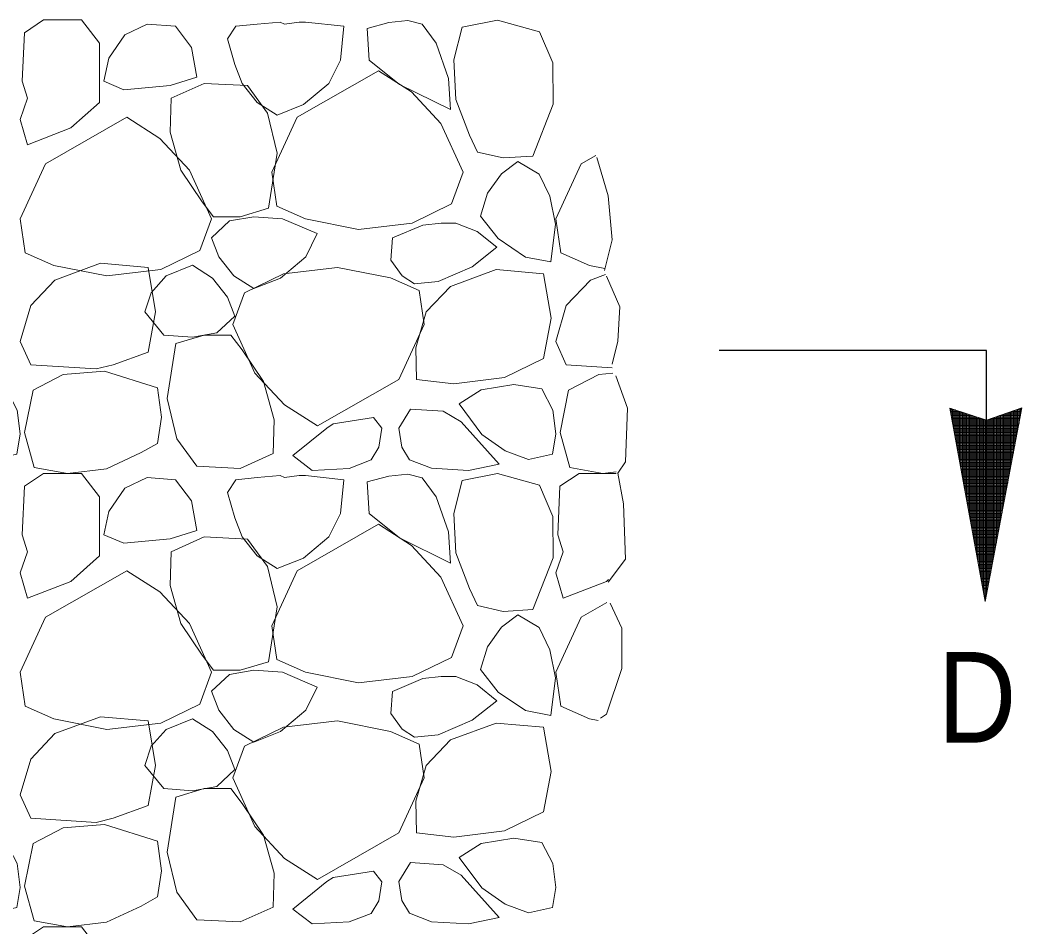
# Model space of a CAD drawing. Extents: x -59 to 313, y 57 to 341.
# Drawn here: x 55.82 to 73.5, y 154.32 to 170.33 of the extents above; entities that cross this region are included whole.
import ezdxf

# ---------------------------------------------------------------- set-up
doc = ezdxf.new("R2010")
doc.units = 0
doc.header["$LTSCALE"] = 0.52
doc.layers.add('1', color=7, linetype='Continuous', lineweight=13)

msp = doc.modelspace()

# ---------------------------------------------------------------- linework, layer by layer
at = {"layer": '1'}
for p, q in [((72.2284, 163.4693), (72.2495, 163.4693)), ((72.233, 163.4443), (72.3251, 163.4443)), ((72.2376, 163.4193), (72.4007, 163.4193)), ((72.2422, 163.3943), (72.4762, 163.3943)), ((72.2477, 163.4699), (72.2477, 163.3643)), ((72.2727, 163.4617), (72.2727, 163.2278)), ((72.2977, 163.4534), (72.2977, 163.0913)), ((72.3227, 163.4452), (72.3227, 162.9547)), ((72.3477, 163.4368), (72.3477, 162.8183)), ((72.3727, 163.4286), (72.3727, 162.6817)), ((72.3977, 163.4203), (72.3977, 162.5452)), ((72.4227, 163.4121), (72.4227, 162.4087)), ((72.4477, 163.4038), (72.4477, 162.2722)), ((72.4727, 163.3955), (72.4727, 162.1357)), ((72.4977, 163.3872), (72.4977, 161.9992)), ((73.2227, 163.3847), (73.2227, 162.0222)), ((73.2477, 163.3933), (73.2477, 162.154)), ((73.2504, 163.3943), (73.483, 163.3943)), ((73.2727, 163.402), (73.2727, 162.2858)), ((73.2977, 163.4107), (73.2977, 162.4175)), ((73.3227, 163.4193), (73.3227, 162.5493)), ((73.3228, 163.4193), (73.4877, 163.4193)), ((73.3477, 163.4279), (73.3477, 162.681)), ((73.3727, 163.4366), (73.3727, 162.8127)), ((73.3952, 163.4443), (73.4925, 163.4443)), ((73.3977, 163.4452), (73.3977, 162.9445)), ((73.4227, 163.4538), (73.4227, 163.0762)), ((73.4477, 163.4625), (73.4477, 163.208)), ((73.4675, 163.4693), (73.4972, 163.4693)), ((73.4727, 163.4711), (73.4727, 163.3398)), ((73.4977, 163.4797), (73.4977, 163.4716)), ((72.2467, 163.3693), (72.5518, 163.3693)), ((72.2513, 163.3443), (72.6274, 163.3443)), ((72.2559, 163.3193), (72.703, 163.3193)), ((72.2605, 163.2943), (72.7786, 163.2943)), ((72.2651, 163.2693), (72.8542, 163.2693)), ((72.2697, 163.2443), (73.4546, 163.2443)), ((72.2742, 163.2193), (73.4498, 163.2193)), ((72.5227, 163.379), (72.5227, 161.8627)), ((72.5477, 163.3707), (72.5477, 161.7261)), ((72.5727, 163.3624), (72.5727, 161.5896)), ((72.5977, 163.3542), (72.5977, 161.4531)), ((72.6227, 163.3459), (72.6227, 161.3166)), ((72.6477, 163.3377), (72.6477, 161.1801)), ((72.6727, 163.3293), (72.6727, 161.0435)), ((72.6977, 163.3211), (72.6977, 160.907)), ((72.7227, 163.3128), (72.7227, 160.7705)), ((72.7477, 163.3046), (72.7477, 160.634)), ((72.7727, 163.2963), (72.7727, 160.4974)), ((72.7977, 163.288), (72.7977, 160.3609)), ((72.8227, 163.2798), (72.8227, 160.2244)), ((72.8477, 163.2715), (72.8477, 160.0879)), ((72.8727, 163.2637), (72.8727, 160.1776)), ((72.8888, 163.2693), (73.4593, 163.2693)), ((72.8977, 163.2724), (72.8977, 160.3093)), ((72.9227, 163.2811), (72.9227, 160.4412)), ((72.9477, 163.2897), (72.9477, 160.5729)), ((72.9611, 163.2943), (73.464, 163.2943)), ((72.9727, 163.2983), (72.9727, 160.7047)), ((72.9977, 163.307), (72.9977, 160.8364)), ((73.0227, 163.3156), (73.0227, 160.9682)), ((73.0334, 163.3193), (73.4688, 163.3193)), ((73.0477, 163.3243), (73.0477, 161.0999)), ((73.0727, 163.3329), (73.0727, 161.2317)), ((73.0977, 163.3415), (73.0977, 161.3634)), ((73.1058, 163.3443), (73.4735, 163.3443)), ((73.1227, 163.3502), (73.1227, 161.4952)), ((73.1477, 163.3588), (73.1477, 161.6269)), ((73.1727, 163.3674), (73.1727, 161.7587)), ((73.1781, 163.3693), (73.4783, 163.3693)), ((73.1977, 163.3761), (73.1977, 161.8905)), ((72.2788, 163.1943), (73.4451, 163.1943)), ((72.2834, 163.1693), (73.4403, 163.1693)), ((72.2879, 163.1443), (73.4356, 163.1443)), ((72.2925, 163.1193), (73.4308, 163.1193)), ((72.2971, 163.0943), (73.4261, 163.0943)), ((72.3017, 163.0693), (73.4213, 163.0693)), ((72.3062, 163.0443), (73.4166, 163.0443)), ((72.3108, 163.0193), (73.4118, 163.0193)), ((72.3154, 162.9943), (73.4071, 162.9943)), ((72.32, 162.9693), (73.4023, 162.9693)), ((72.3246, 162.9443), (73.3977, 162.9443)), ((72.3292, 162.9193), (73.3929, 162.9193)), ((72.3337, 162.8943), (73.3882, 162.8943)), ((72.3383, 162.8693), (73.3834, 162.8693)), ((72.3429, 162.8443), (73.3787, 162.8443)), ((72.3475, 162.8193), (73.3739, 162.8193)), ((72.3521, 162.7943), (73.3692, 162.7943)), ((72.3567, 162.7693), (73.3644, 162.7693)), ((72.3612, 162.7443), (73.3597, 162.7443)), ((72.3657, 162.7193), (73.3549, 162.7193)), ((72.3703, 162.6943), (73.3502, 162.6943)), ((72.3749, 162.6693), (73.3454, 162.6693)), ((72.3795, 162.6443), (73.3407, 162.6443)), ((72.3841, 162.6193), (73.336, 162.6193)), ((72.3887, 162.5943), (73.3312, 162.5943)), ((72.3932, 162.5693), (73.3265, 162.5693)), ((72.3978, 162.5443), (73.3217, 162.5443)), ((72.4024, 162.5193), (73.317, 162.5193)), ((72.407, 162.4943), (73.3122, 162.4943)), ((72.4116, 162.4693), (73.3075, 162.4693)), ((72.4162, 162.4443), (73.3028, 162.4443)), ((72.4207, 162.4193), (73.298, 162.4193)), ((72.4253, 162.3943), (73.2933, 162.3943)), ((72.4299, 162.3693), (73.2885, 162.3693)), ((72.4344, 162.3443), (73.2837, 162.3443)), ((72.439, 162.3193), (73.2791, 162.3193)), ((72.4436, 162.2943), (73.2743, 162.2943)), ((72.4482, 162.2693), (73.2696, 162.2693)), ((72.4527, 162.2443), (73.2648, 162.2443)), ((72.4573, 162.2193), (73.2601, 162.2193)), ((72.4619, 162.1943), (73.2553, 162.1943)), ((72.4665, 162.1693), (73.2506, 162.1693)), ((72.4711, 162.1443), (73.2458, 162.1443)), ((72.4757, 162.1193), (73.2411, 162.1193)), ((72.4802, 162.0943), (73.2363, 162.0943)), ((72.4848, 162.0693), (73.2316, 162.0693)), ((72.4894, 162.0443), (73.2268, 162.0443)), ((72.494, 162.0193), (73.2221, 162.0193)), ((72.4986, 161.9943), (73.2174, 161.9943)), ((72.5032, 161.9693), (73.2127, 161.9693)), ((72.5077, 161.9443), (73.2079, 161.9443)), ((72.5122, 161.9193), (73.2032, 161.9193)), ((72.5168, 161.8943), (73.1984, 161.8943)), ((72.5214, 161.8693), (73.1937, 161.8693)), ((72.526, 161.8443), (73.1889, 161.8443)), ((72.5306, 161.8193), (73.1842, 161.8193)), ((72.5352, 161.7943), (73.1794, 161.7943)), ((72.5397, 161.7693), (73.1747, 161.7693)), ((72.5443, 161.7443), (73.1699, 161.7443)), ((72.5489, 161.7193), (73.1652, 161.7193)), ((72.5535, 161.6943), (73.1604, 161.6943)), ((72.5581, 161.6693), (73.1557, 161.6693)), ((72.5627, 161.6443), (73.151, 161.6443)), ((72.5673, 161.6193), (73.1462, 161.6193)), ((72.5718, 161.5943), (73.1415, 161.5943)), ((72.5764, 161.5693), (73.1367, 161.5693)), ((72.5809, 161.5443), (73.132, 161.5443)), ((72.5855, 161.5193), (73.1273, 161.5193)), ((72.5901, 161.4943), (73.1225, 161.4943)), ((72.5947, 161.4693), (73.1178, 161.4693)), ((72.5992, 161.4443), (73.113, 161.4443)), ((72.6038, 161.4193), (73.1082, 161.4193)), ((72.6084, 161.3943), (73.1035, 161.3943)), ((72.613, 161.3693), (73.0987, 161.3693)), ((72.6176, 161.3443), (73.0941, 161.3443)), ((72.6222, 161.3193), (73.0893, 161.3193)), ((72.6268, 161.2943), (73.0846, 161.2943)), ((72.6313, 161.2693), (73.0798, 161.2693)), ((72.6359, 161.2443), (73.0751, 161.2443)), ((72.6405, 161.2193), (73.0703, 161.2193)), ((72.6451, 161.1943), (73.0656, 161.1943)), ((72.6497, 161.1693), (73.0608, 161.1693)), ((72.6542, 161.1443), (73.0561, 161.1443)), ((72.6587, 161.1193), (73.0513, 161.1193)), ((72.6633, 161.0943), (73.0466, 161.0943)), ((72.6679, 161.0693), (73.0418, 161.0693)), ((72.6725, 161.0443), (73.0371, 161.0443)), ((72.6771, 161.0193), (73.0324, 161.0193)), ((72.6817, 160.9943), (73.0277, 160.9943)), ((72.6863, 160.9693), (73.0229, 160.9693)), ((72.6908, 160.9443), (73.0182, 160.9443)), ((72.6954, 160.9193), (73.0134, 160.9193)), ((72.7, 160.8943), (73.0087, 160.8943)), ((72.7046, 160.8693), (73.0039, 160.8693)), ((72.7092, 160.8443), (72.9992, 160.8443)), ((72.7138, 160.8193), (72.9944, 160.8193)), ((72.7183, 160.7943), (72.9897, 160.7943)), ((72.7229, 160.7693), (72.9849, 160.7693)), ((72.7274, 160.7443), (72.9802, 160.7443)), ((72.732, 160.7193), (72.9754, 160.7193)), ((72.7366, 160.6943), (72.9707, 160.6943)), ((72.7412, 160.6693), (72.966, 160.6693)), ((72.7458, 160.6443), (72.9612, 160.6443)), ((72.7503, 160.6193), (72.9565, 160.6193)), ((72.7549, 160.5943), (72.9518, 160.5943)), ((72.7595, 160.5693), (72.947, 160.5693)), ((72.7641, 160.5443), (72.9423, 160.5443)), ((72.7687, 160.5193), (72.9375, 160.5193)), ((72.7733, 160.4943), (72.9327, 160.4943)), ((72.7778, 160.4693), (72.928, 160.4693)), ((72.7824, 160.4443), (72.9232, 160.4443)), ((72.787, 160.4193), (72.9185, 160.4193)), ((72.7916, 160.3943), (72.9137, 160.3943)), ((72.7962, 160.3693), (72.9091, 160.3693)), ((72.8007, 160.3443), (72.9043, 160.3443)), ((72.8053, 160.3193), (72.8996, 160.3193)), ((72.8098, 160.2943), (72.8948, 160.2943)), ((72.8144, 160.2693), (72.8901, 160.2693)), ((72.819, 160.2443), (72.8853, 160.2443)), ((72.8236, 160.2193), (72.8806, 160.2193)), ((72.8282, 160.1943), (72.8758, 160.1943)), ((72.8328, 160.1693), (72.8711, 160.1693)), ((72.8373, 160.1443), (72.8663, 160.1443)), ((72.8419, 160.1193), (72.8616, 160.1193)), ((72.8465, 160.0943), (72.8568, 160.0943)), ((72.8511, 160.0693), (72.8521, 160.0693))]:
    msp.add_line(p, q, dxfattribs=at)
for points in [[(55.9487, 168.1245), (55.8187, 168.5728), (55.9487, 168.9462), (55.8562, 169.2453), (55.8937, 170.1037), (56.2295, 170.3278), (56.9012, 170.3278), (57.2178, 169.9162), (57.2178, 168.8712), (56.7145, 168.4237)], [(59.9995, 170.2537), (59.6262, 170.2162), (59.477, 169.992), (59.607, 169.5445), (59.7387, 169.2087), (59.9995, 168.8728), (60.3537, 168.6487), (60.8212, 168.8353), (61.2687, 169.2087), (61.4737, 169.6195), (61.5303, 170.2162), (60.8578, 170.2912), (60.7462, 170.2912), (60.4845, 170.2537), (60.4103, 170.2912)], [(62.662, 170.3178), (62.9137, 170.252), (63.1628, 169.9162), (63.3762, 169.2953), (63.4145, 168.7453), (62.5145, 169.1903), (61.9778, 169.6187), (61.9412, 170.1787), (62.3237, 170.2803)], [(63.6228, 170.2003), (63.4737, 169.622), (63.507, 168.9253), (63.747, 168.2962), (63.8878, 167.9962), (64.3437, 167.8928), (64.8678, 167.9262), (65.2278, 168.8403), (65.222, 169.5687), (64.9828, 170.1203), (64.2462, 170.3262)], [(57.667, 170.0678), (57.387, 169.6562), (57.2937, 169.2462), (57.6487, 169.0962), (58.4695, 169.1712), (58.9362, 169.3212), (58.8428, 169.8428), (58.5628, 170.217), (58.0595, 170.2537)], [(60.3512, 167.042), (60.2603, 167.6403), (60.7078, 168.6112), (62.1428, 169.4312), (62.7237, 169.0587), (63.2462, 168.4987), (63.6362, 167.6395), (63.4328, 167.0803), (62.7403, 166.7437), (61.7903, 166.632), (60.857, 166.8187)], [(58.4862, 168.947), (58.4687, 168.3495), (58.6553, 167.6778), (59.0287, 167.1178), (59.2328, 166.8562), (59.7003, 166.8562), (60.2037, 167.0053), (60.3528, 167.9762), (60.1853, 168.6853), (59.8303, 169.1703), (59.0662, 169.2078)], [(55.9103, 166.2203), (55.8195, 166.8187), (56.267, 167.7895), (57.702, 168.6095), (58.2828, 168.237), (58.8053, 167.677), (59.1953, 166.8178), (58.992, 166.2587), (58.2995, 165.922), (57.3495, 165.8103), (56.4162, 165.997)], [(65.1662, 167.217), (64.977, 167.6078), (64.6028, 167.832), (64.3162, 167.6137), (64.0645, 167.2703), (63.9462, 166.8678), (64.2537, 166.4703), (64.7362, 166.142), (65.187, 166.0578), (65.2687, 166.7212)], [(59.9437, 166.8562), (59.5153, 166.7812), (59.197, 166.4828), (59.3287, 166.147), (59.5895, 165.8112), (59.9437, 165.587), (60.4112, 165.7737), (60.8587, 166.147), (61.0637, 166.5578), (60.4478, 166.8187)], [(62.5603, 165.8145), (62.7778, 165.6728), (63.1945, 165.7137), (63.797, 165.9737), (64.2295, 166.3153), (63.882, 166.5945), (63.5087, 166.7445), (63.247, 166.7445), (62.9287, 166.7078), (62.3928, 166.482), (62.3603, 166.0903)], [(56.0053, 164.2437), (55.8187, 164.6537), (56.0053, 165.2878), (56.4337, 165.7362), (57.237, 166.0345), (58.0762, 165.9603), (58.2078, 165.1762), (58.0762, 164.467), (57.4612, 164.2437), (57.162, 164.1687)], [(58.862, 164.7287), (59.2903, 164.8037), (59.6087, 165.102), (59.477, 165.4378), (59.2162, 165.7737), (58.862, 165.9978), (58.3945, 165.8112), (58.1328, 165.512), (58.0212, 165.1762), (58.3578, 164.7662)], [(62.8587, 165.5512), (62.9495, 164.9528), (62.502, 163.982), (61.067, 163.162), (60.4862, 163.5345), (59.9637, 164.0945), (59.5737, 164.9537), (59.777, 165.5128), (60.4695, 165.8495), (61.4195, 165.9612), (62.3528, 165.7745)], [(62.817, 163.982), (62.7995, 164.542), (62.9862, 165.1762), (63.4145, 165.6245), (64.2178, 165.9228), (65.057, 165.8487), (65.1887, 165.0645), (65.057, 164.3553), (64.367, 164.0195), (63.4712, 163.907)], [(60.282, 162.6753), (60.2995, 163.2728), (60.1128, 163.9445), (59.7395, 164.5045), (59.5353, 164.7662), (59.0678, 164.7662), (58.5645, 164.617), (58.4153, 163.6462), (58.5828, 162.937), (58.9378, 162.452), (59.702, 162.4145)], [(56.0653, 162.432), (56.6528, 162.3245), (57.3453, 162.4078), (57.9553, 162.6928), (58.2445, 162.8545), (58.3153, 163.317), (58.2437, 163.837), (57.3062, 164.1312), (56.5795, 164.072), (56.047, 163.7945), (55.8945, 163.0445)], [(54.9287, 162.7237), (55.3362, 162.5703), (55.7612, 162.6653), (55.8187, 163.0212), (55.7653, 163.4437), (55.5745, 163.8162), (55.077, 163.8937), (54.502, 163.7995), (54.1162, 163.5503), (54.5137, 163.0128)], [(64.3812, 162.7237), (64.7887, 162.5703), (65.2137, 162.6653), (65.2712, 163.0212), (65.2178, 163.4437), (65.027, 163.8162), (64.5295, 163.8937), (63.9545, 163.7995), (63.5687, 163.5503), (63.9662, 163.0128)], [(62.557, 162.7887), (62.6887, 162.5645), (63.0795, 162.4153), (63.7345, 162.3778), (64.2745, 162.4903), (63.6028, 163.2362), (63.2862, 163.4228), (62.7062, 163.4603), (62.502, 163.1245)], [(73.4993, 163.4803), (72.8516, 160.0665), (72.2271, 163.4767), (72.8718, 163.2635)], [(62.1478, 162.787), (62.0162, 162.5628), (61.6253, 162.4137), (60.9703, 162.3762), (60.6345, 162.6387), (61.232, 163.1237), (61.3437, 163.1987), (62.0528, 163.3103), (62.2028, 163.1228)], [(55.9487, 160.1212), (55.8187, 160.5695), (55.9487, 160.9428), (55.8562, 161.242), (55.8937, 162.1003), (56.2295, 162.3245), (56.9012, 162.3245), (57.2178, 161.9128), (57.2178, 160.8678), (56.7145, 160.4203)], [(63.6228, 162.197), (63.4737, 161.6187), (63.507, 160.922), (63.747, 160.2928), (63.8878, 159.9928), (64.3437, 159.8895), (64.8678, 159.9228), (65.2278, 160.837), (65.222, 161.5653), (64.9828, 162.117), (64.2462, 162.3228)], [(57.667, 162.0645), (57.387, 161.6528), (57.2937, 161.2428), (57.6487, 161.0928), (58.4695, 161.1678), (58.9362, 161.3178), (58.8428, 161.8395), (58.5628, 162.2137), (58.0595, 162.2503)], [(59.9995, 162.2503), (59.6262, 162.2128), (59.477, 161.9887), (59.607, 161.5412), (59.7387, 161.2053), (59.9995, 160.8695), (60.3537, 160.6453), (60.8212, 160.832), (61.2687, 161.2053), (61.4737, 161.6162), (61.5303, 162.2128), (60.8578, 162.2878), (60.7462, 162.2878), (60.4845, 162.2503), (60.4103, 162.2878)], [(62.662, 162.3145), (62.9137, 162.2487), (63.1628, 161.9128), (63.3762, 161.292), (63.4145, 160.742), (62.5145, 161.187), (61.9778, 161.6153), (61.9412, 162.1753), (62.3237, 162.277)], [(60.3512, 159.0387), (60.2603, 159.637), (60.7078, 160.6078), (62.1428, 161.4278), (62.7237, 161.0553), (63.2462, 160.4953), (63.6362, 159.6362), (63.4328, 159.077), (62.7403, 158.7403), (61.7903, 158.6287), (60.857, 158.8153)], [(58.4862, 160.9437), (58.4687, 160.3462), (58.6553, 159.6745), (59.0287, 159.1145), (59.2328, 158.8528), (59.7003, 158.8528), (60.2037, 159.002), (60.3528, 159.9728), (60.1853, 160.682), (59.8303, 161.167), (59.0662, 161.2045)], [(55.9103, 158.217), (55.8195, 158.8153), (56.267, 159.7862), (57.702, 160.6062), (58.2828, 160.2337), (58.8053, 159.6737), (59.1953, 158.8145), (58.992, 158.2553), (58.2995, 157.9187), (57.3495, 157.807), (56.4162, 157.9937)], [(65.1662, 159.2137), (64.977, 159.6045), (64.6028, 159.8287), (64.3162, 159.6103), (64.0645, 159.267), (63.9462, 158.8645), (64.2537, 158.467), (64.7362, 158.1387), (65.187, 158.0545), (65.2687, 158.7178)], [(59.9437, 158.8528), (59.5153, 158.7778), (59.197, 158.4795), (59.3287, 158.1437), (59.5895, 157.8078), (59.9437, 157.5837), (60.4112, 157.7703), (60.8587, 158.1437), (61.0637, 158.5545), (60.4478, 158.8153)], [(62.5603, 157.8112), (62.7778, 157.6695), (63.1945, 157.7103), (63.797, 157.9703), (64.2295, 158.312), (63.882, 158.5912), (63.5087, 158.7412), (63.247, 158.7412), (62.9287, 158.7045), (62.3928, 158.4787), (62.3603, 158.087)], [(56.0053, 156.2403), (55.8187, 156.6503), (56.0053, 157.2845), (56.4337, 157.7328), (57.237, 158.0312), (58.0762, 157.957), (58.2078, 157.1728), (58.0762, 156.4637), (57.4612, 156.2403), (57.162, 156.1653)], [(58.862, 156.7253), (59.2903, 156.8003), (59.6087, 157.0987), (59.477, 157.4345), (59.2162, 157.7703), (58.862, 157.9945), (58.3945, 157.8078), (58.1328, 157.5087), (58.0212, 157.1728), (58.3578, 156.7628)], [(62.8587, 157.5478), (62.9495, 156.9495), (62.502, 155.9787), (61.067, 155.1587), (60.4862, 155.5312), (59.9637, 156.0912), (59.5737, 156.9503), (59.777, 157.5095), (60.4695, 157.8462), (61.4195, 157.9578), (62.3528, 157.7712)], [(62.817, 155.9787), (62.7995, 156.5387), (62.9862, 157.1728), (63.4145, 157.6212), (64.2178, 157.9195), (65.057, 157.8453), (65.1887, 157.0612), (65.057, 156.352), (64.367, 156.0162), (63.4712, 155.9037)], [(60.282, 154.672), (60.2995, 155.2695), (60.1128, 155.9412), (59.7395, 156.5012), (59.5353, 156.7628), (59.0678, 156.7628), (58.5645, 156.6137), (58.4153, 155.6428), (58.5828, 154.9337), (58.9378, 154.4487), (59.702, 154.4112)], [(56.0653, 154.4287), (56.6528, 154.3212), (57.3453, 154.4045), (57.9553, 154.6895), (58.2445, 154.8512), (58.3153, 155.3137), (58.2437, 155.8337), (57.3062, 156.1278), (56.5795, 156.0687), (56.047, 155.7912), (55.8945, 155.0412)], [(54.9287, 154.7203), (55.3362, 154.567), (55.7612, 154.662), (55.8187, 155.0178), (55.7653, 155.4403), (55.5745, 155.8128), (55.077, 155.8903), (54.502, 155.7962), (54.1162, 155.547), (54.5137, 155.0095)], [(64.3812, 154.7203), (64.7887, 154.567), (65.2137, 154.662), (65.2712, 155.0178), (65.2178, 155.4403), (65.027, 155.8128), (64.5295, 155.8903), (63.9545, 155.7962), (63.5687, 155.547), (63.9662, 155.0095)], [(62.557, 154.7853), (62.6887, 154.5612), (63.0795, 154.412), (63.7345, 154.3745), (64.2745, 154.487), (63.6028, 155.2328), (63.2862, 155.4195), (62.7062, 155.457), (62.502, 155.1212)], [(62.1478, 154.7837), (62.0162, 154.5595), (61.6253, 154.4103), (60.9703, 154.3728), (60.6345, 154.6353), (61.232, 155.1203), (61.3437, 155.1953), (62.0528, 155.307), (62.2028, 155.1195)], [(55.9487, 152.1178), (55.8187, 152.5662), (55.9487, 152.9395), (55.8562, 153.2387), (55.8937, 154.097), (56.2295, 154.3212), (56.9012, 154.3212), (57.2178, 153.9095), (57.2178, 152.8645), (56.7145, 152.417)]]:
    msp.add_lwpolyline(points, close=True, dxfattribs=at)
for points in [[(66.1384, 165.9431), (65.8687, 165.997), (65.3628, 166.2203), (65.272, 166.8187), (65.7195, 167.7895), (65.977, 167.9367)], [(65.9967, 167.8977), (66.1992, 167.2226), (66.2667, 166.4462), (66.1317, 165.906)], [(66.2698, 164.191), (65.4578, 164.2437), (65.2712, 164.6537), (65.4578, 165.2878), (65.8862, 165.7362), (66.1467, 165.8329)], [(66.1654, 165.8047), (66.4016, 165.2647), (66.3678, 164.6571), (66.2667, 164.252)], [(66.2772, 164.092), (66.032, 164.072), (65.4995, 163.7945), (65.347, 163.0445), (65.5178, 162.432), (66.1053, 162.3245), (66.3381, 162.3525)], [(66.3341, 164.0494), (66.5365, 163.4756), (66.5027, 162.5304), (66.3678, 162.3278), (66.469, 161.7877), (66.5027, 160.8088), (66.1992, 160.4038)], [(66.2004, 160.4501), (66.167, 160.4203), (65.4012, 160.1212), (65.2712, 160.5695), (65.4012, 160.9428), (65.3087, 161.242), (65.3462, 162.1003), (65.682, 162.3245), (66.3361, 162.3245)], [(66.0201, 157.9634), (65.8687, 157.9937), (65.3628, 158.217), (65.272, 158.8153), (65.7195, 159.7862), (66.1711, 160.0442)], [(66.2329, 160.0324), (66.4353, 159.5936), (66.4353, 158.8847), (66.1654, 158.0745), (66.0643, 158.007)]]:
    msp.add_lwpolyline(points, dxfattribs=at)
at = {"layer": '1', "lineweight": 25}
msp.add_lwpolyline([(72.8717, 160.6022), (72.8717, 164.4939), (68.1551, 164.4939)], dxfattribs=at)

# ---------------------------------------------------------------- texts
at = {"layer": '1', "width": 0.9}
msp.add_text('D', height=1.6, dxfattribs=at).set_placement((72.0102, 157.5737))

doc.saveas('drawing.dxf')
